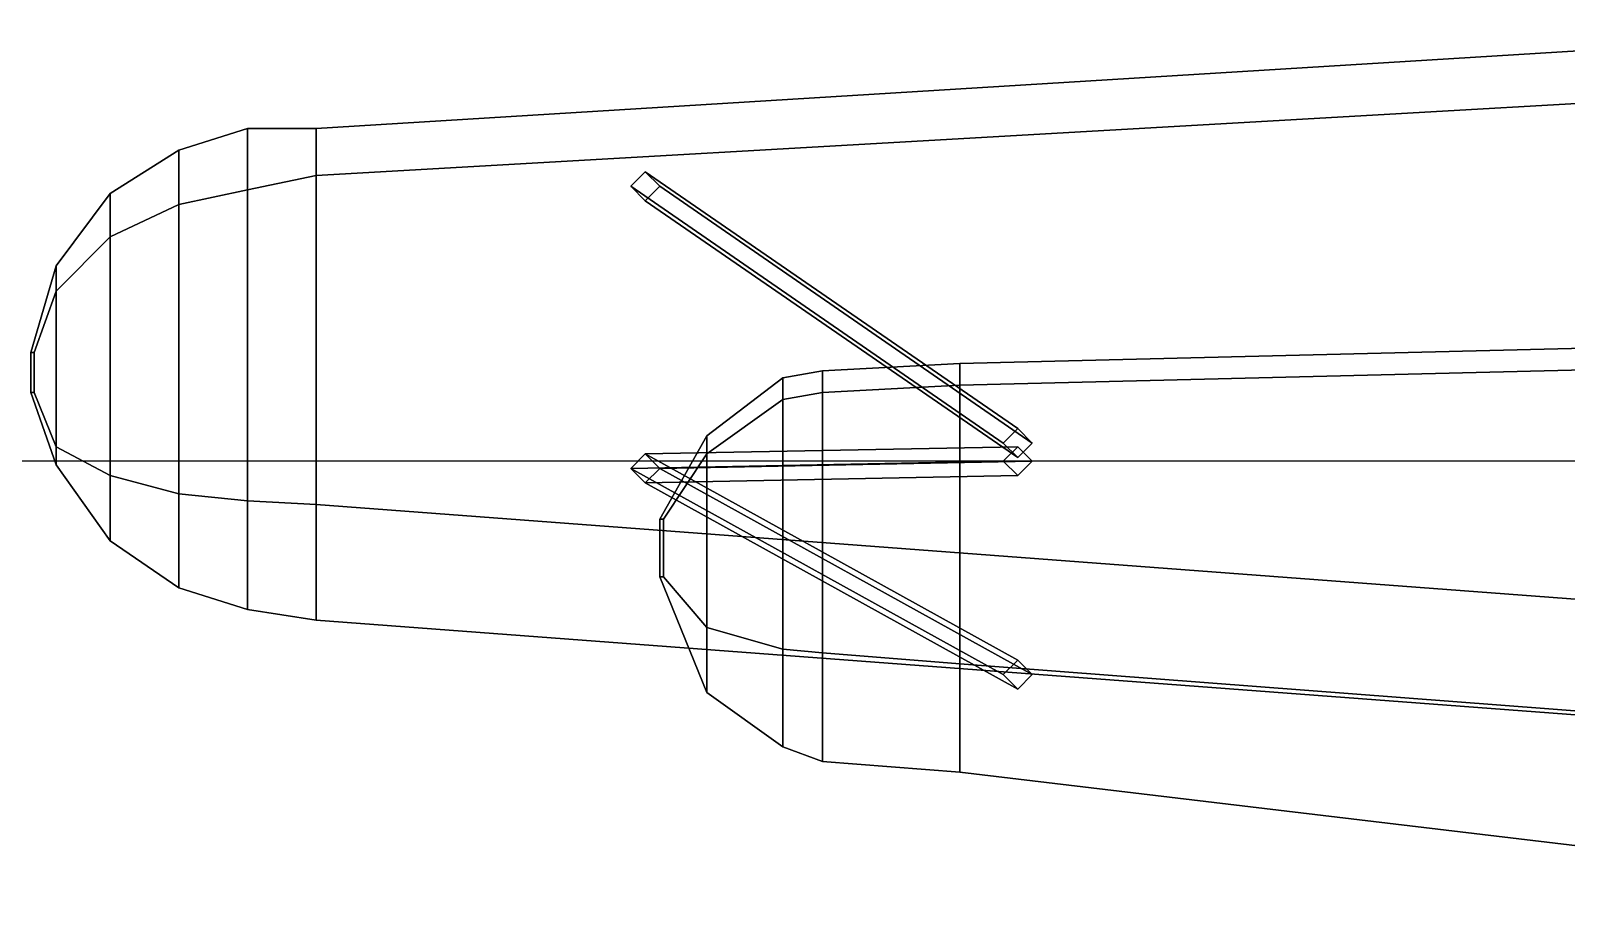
# Model space of a CAD drawing. Header units: millimetres. Extents: x -6.4 to 6.5, y -4.5 to 9.4.
# Drawn here: x -6.45 to -2.202, y 0.48 to 2.92 of the extents above; entities that cross this region are included whole.
import ezdxf

# ---------------------------------------------------------------- set-up
doc = ezdxf.new("R2010")
doc.units = ezdxf.units.MM
for name, color, linetype in [('supports', 3, 'Continuous'), ('tmp', 4, 'Continuous'), ('w1', 5, 'Continuous'), ('w2', 5, 'Continuous')]:
    doc.layers.add(name, color=color, linetype=linetype)

msp = doc.modelspace()

# ---------------------------------------------------------------- linework, layer by layer
at = {"layer": 'supports'}
for points in [[(-3.72, 1.82, -0.39), (-3.76, 1.78, -0.39), (-4.79, 2.49, 1.22), (-4.75, 2.53, 1.22)], [(-3.68, 1.78, -0.39), (-3.72, 1.82, -0.39), (-4.75, 2.53, 1.22), (-4.71, 2.49, 1.22)], [(-3.76, 1.78, -0.39), (-3.72, 1.74, -0.39), (-4.75, 2.45, 1.22), (-4.79, 2.49, 1.22)], [(-3.72, 1.74, -0.39), (-3.68, 1.78, -0.39), (-4.71, 2.49, 1.22), (-4.75, 2.45, 1.22)], [(-3.72, 1.77, -0.39), (-3.76, 1.73, -0.39), (-4.79, 1.71, 1.22), (-4.75, 1.75, 1.22)], [(-3.72, 1.18, -0.39), (-3.76, 1.14, -0.39), (-4.79, 1.71, 1.22), (-4.75, 1.75, 1.22)], [(-3.68, 1.73, -0.39), (-3.72, 1.77, -0.39), (-4.75, 1.75, 1.22), (-4.71, 1.71, 1.22)], [(-3.68, 1.14, -0.39), (-3.72, 1.18, -0.39), (-4.75, 1.75, 1.22), (-4.71, 1.71, 1.22)], [(-3.76, 1.73, -0.39), (-3.72, 1.69, -0.39), (-4.75, 1.67, 1.22), (-4.79, 1.71, 1.22)], [(-3.76, 1.14, -0.39), (-3.72, 1.1, -0.39), (-4.75, 1.67, 1.22), (-4.79, 1.71, 1.22)], [(-3.72, 1.69, -0.39), (-3.68, 1.73, -0.39), (-4.71, 1.71, 1.22), (-4.75, 1.67, 1.22)], [(-3.72, 1.1, -0.39), (-3.68, 1.14, -0.39), (-4.71, 1.71, 1.22), (-4.75, 1.67, 1.22)]]:
    msp.add_3dface(points, dxfattribs=at)
at = {"layer": 'tmp'}
msp.add_xline((3.63, 1.73), (-1, 0), dxfattribs=at)
at = {"layer": 'w1'}
for points in [[(-5.66, 2.65, 1.31), (-1.27, 2.92, 1.24), (-1.27, 2.77, 1.1), (-5.66, 2.52, 1.25)], [(-5.66, 2.52, 1.37), (-1.27, 2.77, 1.36), (-1.27, 2.92, 1.24), (-5.66, 2.65, 1.31)], [(-1.27, 2.77, 1.1), (-1.27, 1.28, 1.1), (-5.66, 1.61, 1.25), (-5.66, 2.52, 1.25)], [(-5.66, 1.61, 1.37), (-1.27, 1.28, 1.36), (-1.27, 2.77, 1.36), (-5.66, 2.52, 1.37)], [(-6.04, 2.59, 1.32), (-5.85, 2.65, 1.32), (-5.85, 2.48, 1.25), (-6.04, 2.44, 1.26)], [(-6.04, 2.44, 1.37), (-5.85, 2.48, 1.37), (-5.85, 2.65, 1.32), (-6.04, 2.59, 1.32)], [(-5.85, 2.65, 1.32), (-5.66, 2.65, 1.31), (-5.66, 2.52, 1.25), (-5.85, 2.48, 1.25)], [(-5.85, 2.48, 1.37), (-5.66, 2.52, 1.37), (-5.66, 2.65, 1.31), (-5.85, 2.65, 1.32)], [(-6.23, 2.47, 1.32), (-6.04, 2.59, 1.32), (-6.04, 2.44, 1.26), (-6.23, 2.35, 1.26)], [(-6.23, 2.35, 1.37), (-6.04, 2.44, 1.37), (-6.04, 2.59, 1.32), (-6.23, 2.47, 1.32)], [(-5.66, 2.52, 1.25), (-5.66, 1.61, 1.25), (-5.85, 1.62, 1.25), (-5.85, 2.48, 1.25)], [(-5.85, 1.62, 1.37), (-5.66, 1.61, 1.37), (-5.66, 2.52, 1.37), (-5.85, 2.48, 1.37)], [(-6.38, 2.27, 1.32), (-6.23, 2.47, 1.32), (-6.23, 2.35, 1.26), (-6.38, 2.2, 1.28)], [(-6.38, 2.2, 1.36), (-6.23, 2.35, 1.37), (-6.23, 2.47, 1.32), (-6.38, 2.27, 1.32)], [(-5.85, 2.48, 1.25), (-5.85, 1.62, 1.25), (-6.04, 1.64, 1.26), (-6.04, 2.44, 1.26)], [(-6.04, 1.64, 1.37), (-5.85, 1.62, 1.37), (-5.85, 2.48, 1.37), (-6.04, 2.44, 1.37)], [(-6.04, 2.44, 1.26), (-6.04, 1.64, 1.26), (-6.23, 1.69, 1.26), (-6.23, 2.35, 1.26)], [(-6.23, 1.69, 1.37), (-6.04, 1.64, 1.37), (-6.04, 2.44, 1.37), (-6.23, 2.35, 1.37)], [(-6.23, 2.35, 1.26), (-6.23, 1.69, 1.26), (-6.38, 1.77, 1.28), (-6.38, 2.2, 1.28)], [(-6.38, 1.77, 1.36), (-6.23, 1.69, 1.37), (-6.23, 2.35, 1.37), (-6.38, 2.2, 1.36)], [(-6.45, 2.03, 1.32), (-6.38, 2.27, 1.32), (-6.38, 2.2, 1.28), (-6.44, 2.03, 1.29)], [(-6.44, 2.03, 1.35), (-6.38, 2.2, 1.36), (-6.38, 2.27, 1.32), (-6.45, 2.03, 1.32)], [(-6.38, 2.2, 1.28), (-6.38, 1.77, 1.28), (-6.44, 1.92, 1.29), (-6.44, 2.03, 1.29)], [(-6.44, 1.92, 1.35), (-6.38, 1.77, 1.36), (-6.38, 2.2, 1.36), (-6.44, 2.03, 1.35)], [(-6.44, 2.03, 1.29), (-6.44, 1.92, 1.29), (-6.45, 1.92, 1.32), (-6.45, 2.03, 1.32)], [(-6.45, 2.03, 1.32), (-6.45, 1.92, 1.32), (-6.44, 1.92, 1.35), (-6.44, 2.03, 1.35)], [(-6.44, 1.92, 1.29), (-6.38, 1.77, 1.28), (-6.38, 1.72, 1.32), (-6.45, 1.92, 1.32)], [(-6.45, 1.92, 1.32), (-6.38, 1.72, 1.32), (-6.38, 1.77, 1.36), (-6.44, 1.92, 1.35)], [(-6.38, 1.77, 1.28), (-6.23, 1.69, 1.26), (-6.23, 1.51, 1.32), (-6.38, 1.72, 1.32)], [(-6.38, 1.72, 1.32), (-6.23, 1.51, 1.32), (-6.23, 1.69, 1.37), (-6.38, 1.77, 1.36)], [(-6.23, 1.69, 1.26), (-6.04, 1.64, 1.26), (-6.04, 1.38, 1.32), (-6.23, 1.51, 1.32)], [(-6.23, 1.51, 1.32), (-6.04, 1.38, 1.32), (-6.04, 1.64, 1.37), (-6.23, 1.69, 1.37)], [(-6.04, 1.64, 1.26), (-5.85, 1.62, 1.25), (-5.85, 1.32, 1.32), (-6.04, 1.38, 1.32)], [(-6.04, 1.38, 1.32), (-5.85, 1.32, 1.32), (-5.85, 1.62, 1.37), (-6.04, 1.64, 1.37)], [(-5.85, 1.62, 1.25), (-5.66, 1.61, 1.25), (-5.66, 1.29, 1.31), (-5.85, 1.32, 1.32)], [(-5.85, 1.32, 1.32), (-5.66, 1.29, 1.31), (-5.66, 1.61, 1.37), (-5.85, 1.62, 1.37)], [(-5.66, 1.61, 1.25), (-1.27, 1.28, 1.1), (-1.27, 0.96, 1.24), (-5.66, 1.29, 1.31)], [(-5.66, 1.29, 1.31), (-1.27, 0.96, 1.24), (-1.27, 1.28, 1.36), (-5.66, 1.61, 1.37)]]:
    msp.add_3dface(points, dxfattribs=at)
at = {"layer": 'w2'}
for points in [[(-0.61, 2.08, -0.53), (-3.88, 2, -0.45), (-3.88, 1.94, -0.52), (-0.61, 2.02, -0.65)], [(-0.61, 0.48, -0.53), (-3.88, 0.87, -0.45), (-3.88, 2, -0.45), (-0.61, 2.08, -0.53)], [(-0.61, 2.02, -0.4), (-3.88, 1.94, -0.39), (-3.88, 2, -0.45), (-0.61, 2.08, -0.53)], [(-3.88, 2, -0.45), (-3.88, 0.87, -0.45), (-0.61, 0.48, -0.53), (-0.61, 2.08, -0.53)], [(-3.88, 2, -0.45), (-4.26, 1.98, -0.45), (-4.26, 1.92, -0.5), (-3.88, 1.94, -0.52)], [(-3.88, 0.87, -0.45), (-4.26, 0.9, -0.45), (-4.26, 1.98, -0.45), (-3.88, 2, -0.45)], [(-3.88, 1.94, -0.39), (-4.26, 1.92, -0.39), (-4.26, 1.98, -0.45), (-3.88, 2, -0.45)], [(-4.26, 1.98, -0.45), (-4.26, 0.9, -0.45), (-3.88, 0.87, -0.45), (-3.88, 2, -0.45)], [(-3.88, 1.94, -0.52), (-3.88, 1.17, -0.52), (-0.61, 0.92, -0.65), (-0.61, 2.02, -0.65)], [(-0.61, 0.92, -0.4), (-3.88, 1.17, -0.39), (-3.88, 1.94, -0.39), (-0.61, 2.02, -0.4)], [(-3.88, 1.94, -0.52), (-3.88, 1.17, -0.52), (-3.88, 0.87, -0.45), (-3.88, 2, -0.45)], [(-3.88, 2, -0.45), (-3.88, 0.87, -0.45), (-3.88, 1.17, -0.52), (-3.88, 1.94, -0.52)], [(-3.88, 2, -0.45), (-3.88, 0.87, -0.45), (-3.88, 1.17, -0.39), (-3.88, 1.94, -0.39)], [(-3.88, 1.94, -0.39), (-3.88, 1.17, -0.39), (-3.88, 0.87, -0.45), (-3.88, 2, -0.45)], [(-4.37, 1.96, -0.44), (-4.58, 1.8, -0.43), (-4.58, 1.75, -0.47), (-4.37, 1.9, -0.5)], [(-4.37, 0.94, -0.44), (-4.58, 1.09, -0.43), (-4.58, 1.8, -0.43), (-4.37, 1.96, -0.44)], [(-4.37, 1.9, -0.39), (-4.58, 1.75, -0.39), (-4.58, 1.8, -0.43), (-4.37, 1.96, -0.44)], [(-4.58, 1.8, -0.43), (-4.58, 1.09, -0.43), (-4.37, 0.94, -0.44), (-4.37, 1.96, -0.44)], [(-4.26, 1.98, -0.45), (-4.37, 1.96, -0.44), (-4.37, 1.9, -0.5), (-4.26, 1.92, -0.5)], [(-4.26, 0.9, -0.45), (-4.37, 0.94, -0.44), (-4.37, 1.96, -0.44), (-4.26, 1.98, -0.45)], [(-4.26, 1.92, -0.39), (-4.37, 1.9, -0.39), (-4.37, 1.96, -0.44), (-4.26, 1.98, -0.45)], [(-4.37, 1.96, -0.44), (-4.37, 0.94, -0.44), (-4.26, 0.9, -0.45), (-4.26, 1.98, -0.45)], [(-4.37, 1.9, -0.5), (-4.37, 1.21, -0.5), (-4.37, 0.94, -0.44), (-4.37, 1.96, -0.44)], [(-4.37, 1.96, -0.44), (-4.37, 0.94, -0.44), (-4.37, 1.21, -0.5), (-4.37, 1.9, -0.5)], [(-4.37, 1.96, -0.44), (-4.37, 0.94, -0.44), (-4.37, 1.21, -0.39), (-4.37, 1.9, -0.39)], [(-4.37, 1.9, -0.39), (-4.37, 1.21, -0.39), (-4.37, 0.94, -0.44), (-4.37, 1.96, -0.44)], [(-4.26, 1.92, -0.5), (-4.26, 1.2, -0.5), (-4.26, 0.9, -0.45), (-4.26, 1.98, -0.45)], [(-4.26, 1.98, -0.45), (-4.26, 0.9, -0.45), (-4.26, 1.2, -0.5), (-4.26, 1.92, -0.5)], [(-4.26, 1.98, -0.45), (-4.26, 0.9, -0.45), (-4.26, 1.2, -0.39), (-4.26, 1.92, -0.39)], [(-4.26, 1.92, -0.39), (-4.26, 1.2, -0.39), (-4.26, 0.9, -0.45), (-4.26, 1.98, -0.45)], [(-4.37, 1.9, -0.5), (-4.37, 1.21, -0.5), (-4.26, 1.2, -0.5), (-4.26, 1.92, -0.5)], [(-4.26, 1.2, -0.39), (-4.37, 1.21, -0.39), (-4.37, 1.9, -0.39), (-4.26, 1.92, -0.39)], [(-4.26, 1.92, -0.5), (-4.26, 1.2, -0.5), (-3.88, 1.17, -0.52), (-3.88, 1.94, -0.52)], [(-3.88, 1.17, -0.39), (-4.26, 1.2, -0.39), (-4.26, 1.92, -0.39), (-3.88, 1.94, -0.39)], [(-4.58, 1.75, -0.47), (-4.58, 1.27, -0.47), (-4.37, 1.21, -0.5), (-4.37, 1.9, -0.5)], [(-4.37, 1.21, -0.39), (-4.58, 1.27, -0.39), (-4.58, 1.75, -0.39), (-4.37, 1.9, -0.39)], [(-4.58, 1.8, -0.43), (-4.71, 1.57, -0.43), (-4.7, 1.57, -0.45), (-4.58, 1.75, -0.47)], [(-4.58, 1.09, -0.43), (-4.71, 1.41, -0.43), (-4.71, 1.57, -0.43), (-4.58, 1.8, -0.43)], [(-4.58, 1.75, -0.39), (-4.7, 1.57, -0.41), (-4.71, 1.57, -0.43), (-4.58, 1.8, -0.43)], [(-4.71, 1.57, -0.43), (-4.71, 1.41, -0.43), (-4.58, 1.09, -0.43), (-4.58, 1.8, -0.43)], [(-4.58, 1.75, -0.47), (-4.58, 1.27, -0.47), (-4.58, 1.09, -0.43), (-4.58, 1.8, -0.43)], [(-4.58, 1.8, -0.43), (-4.58, 1.09, -0.43), (-4.58, 1.27, -0.47), (-4.58, 1.75, -0.47)], [(-4.58, 1.8, -0.43), (-4.58, 1.09, -0.43), (-4.58, 1.27, -0.39), (-4.58, 1.75, -0.39)], [(-4.58, 1.75, -0.39), (-4.58, 1.27, -0.39), (-4.58, 1.09, -0.43), (-4.58, 1.8, -0.43)], [(-4.7, 1.57, -0.45), (-4.7, 1.41, -0.45), (-4.58, 1.27, -0.47), (-4.58, 1.75, -0.47)], [(-4.58, 1.27, -0.39), (-4.7, 1.41, -0.41), (-4.7, 1.57, -0.41), (-4.58, 1.75, -0.39)], [(-4.71, 1.57, -0.43), (-4.71, 1.41, -0.43), (-4.7, 1.41, -0.45), (-4.7, 1.57, -0.45)], [(-4.7, 1.57, -0.41), (-4.7, 1.41, -0.41), (-4.71, 1.41, -0.43), (-4.71, 1.57, -0.43)], [(-4.58, 1.27, -0.47), (-4.7, 1.41, -0.45), (-4.71, 1.41, -0.43), (-4.58, 1.09, -0.43)], [(-4.58, 1.09, -0.43), (-4.71, 1.41, -0.43), (-4.7, 1.41, -0.41), (-4.58, 1.27, -0.39)], [(-4.37, 1.21, -0.5), (-4.58, 1.27, -0.47), (-4.58, 1.09, -0.43), (-4.37, 0.94, -0.44)], [(-4.37, 0.94, -0.44), (-4.58, 1.09, -0.43), (-4.58, 1.27, -0.39), (-4.37, 1.21, -0.39)], [(-4.26, 1.2, -0.5), (-4.37, 1.21, -0.5), (-4.37, 0.94, -0.44), (-4.26, 0.9, -0.45)], [(-4.26, 0.9, -0.45), (-4.37, 0.94, -0.44), (-4.37, 1.21, -0.39), (-4.26, 1.2, -0.39)], [(-3.88, 1.17, -0.52), (-4.26, 1.2, -0.5), (-4.26, 0.9, -0.45), (-3.88, 0.87, -0.45)], [(-3.88, 0.87, -0.45), (-4.26, 0.9, -0.45), (-4.26, 1.2, -0.39), (-3.88, 1.17, -0.39)], [(-0.61, 0.92, -0.65), (-3.88, 1.17, -0.52), (-3.88, 0.87, -0.45), (-0.61, 0.48, -0.53)], [(-0.61, 0.48, -0.53), (-3.88, 0.87, -0.45), (-3.88, 1.17, -0.39), (-0.61, 0.92, -0.4)]]:
    msp.add_3dface(points, dxfattribs=at)

doc.saveas('drawing.dxf')
